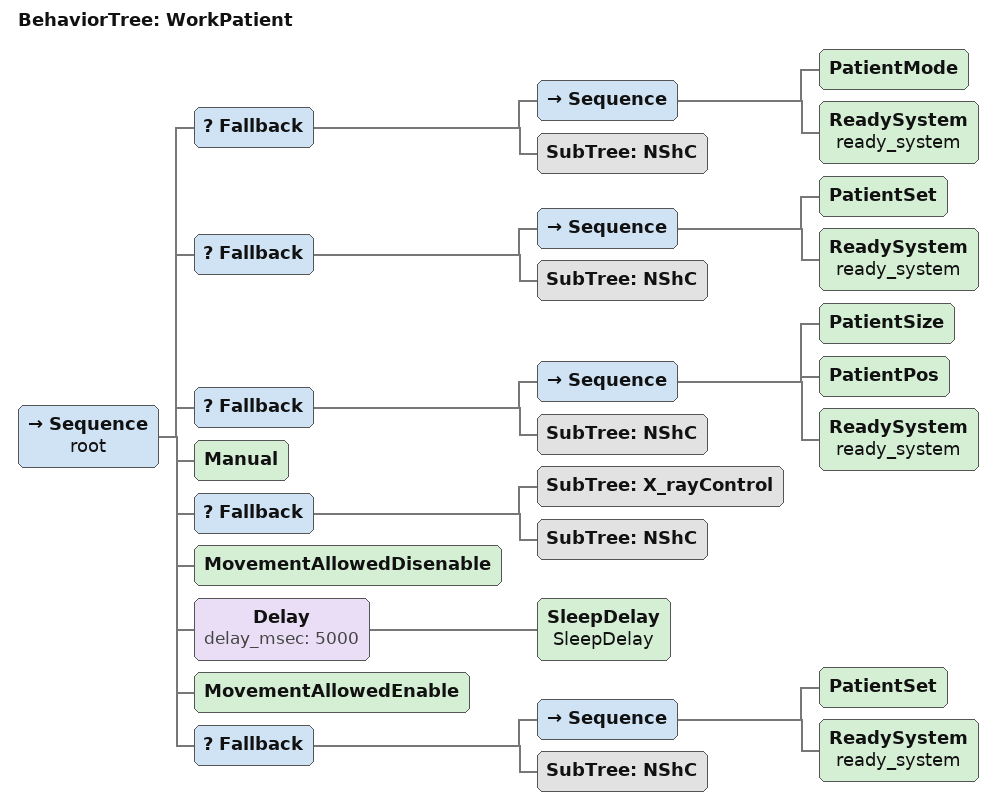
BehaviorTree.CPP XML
<root BTCPP_format="4" >

<!--Работа с пациентом-->
    <BehaviorTree ID="WorkPatient">
        <Sequence name="root">

        <!--cmd":"patient_mode"-->
            <Fallback>
                <Sequence>
                    <PatientMode/>
                    <ReadySystem   name="ready_system"/>
                </Sequence>
                <SubTree ID="NShC"/>
            </Fallback>

        <!--"move":"patient_set".-->
            <Fallback>
                <Sequence>
                    <PatientSet/>
                    <ReadySystem   name="ready_system"/>
                </Sequence>
                <SubTree ID="NShC"/>
            </Fallback>

       <!--Сюда нужно ввод какой-то фигни? -->
            <Fallback>
                <Sequence>
                    <PatientSize/>
                    <PatientPos/>
                    <ReadySystem   name="ready_system"/>
                </Sequence>
                <SubTree ID="NShC"/>
            </Fallback>

         <!--Включаются лазеры позиционирования командой -->

        <!--Включается ручной режим командой "move":"manual" -->
          <Manual/>

         <!--пункт 10 ?????-->

        <!--Ренген контроль -->
        <Fallback>
            <SubTree ID="X_rayControl"/>
            <SubTree ID="NShC"/>
        </Fallback>

        <!--Подаётся команда "movement_allowed":"false", запрещ ающ ая движение. -->

        <MovementAllowedDisenable/>

        <!--Операция -->
        <Delay delay_msec="5000">
                       <SleepDelay name="SleepDelay"/>
        </Delay>
        <MovementAllowedEnable/>

        <!--"move":"patient_set".-->
            <Fallback>
                <Sequence>
                    <PatientSet/>
                    <ReadySystem   name="ready_system"/>
                </Sequence>
                <SubTree ID="NShC"/>
            </Fallback>

        </Sequence>
    </BehaviorTree>

 </root>
